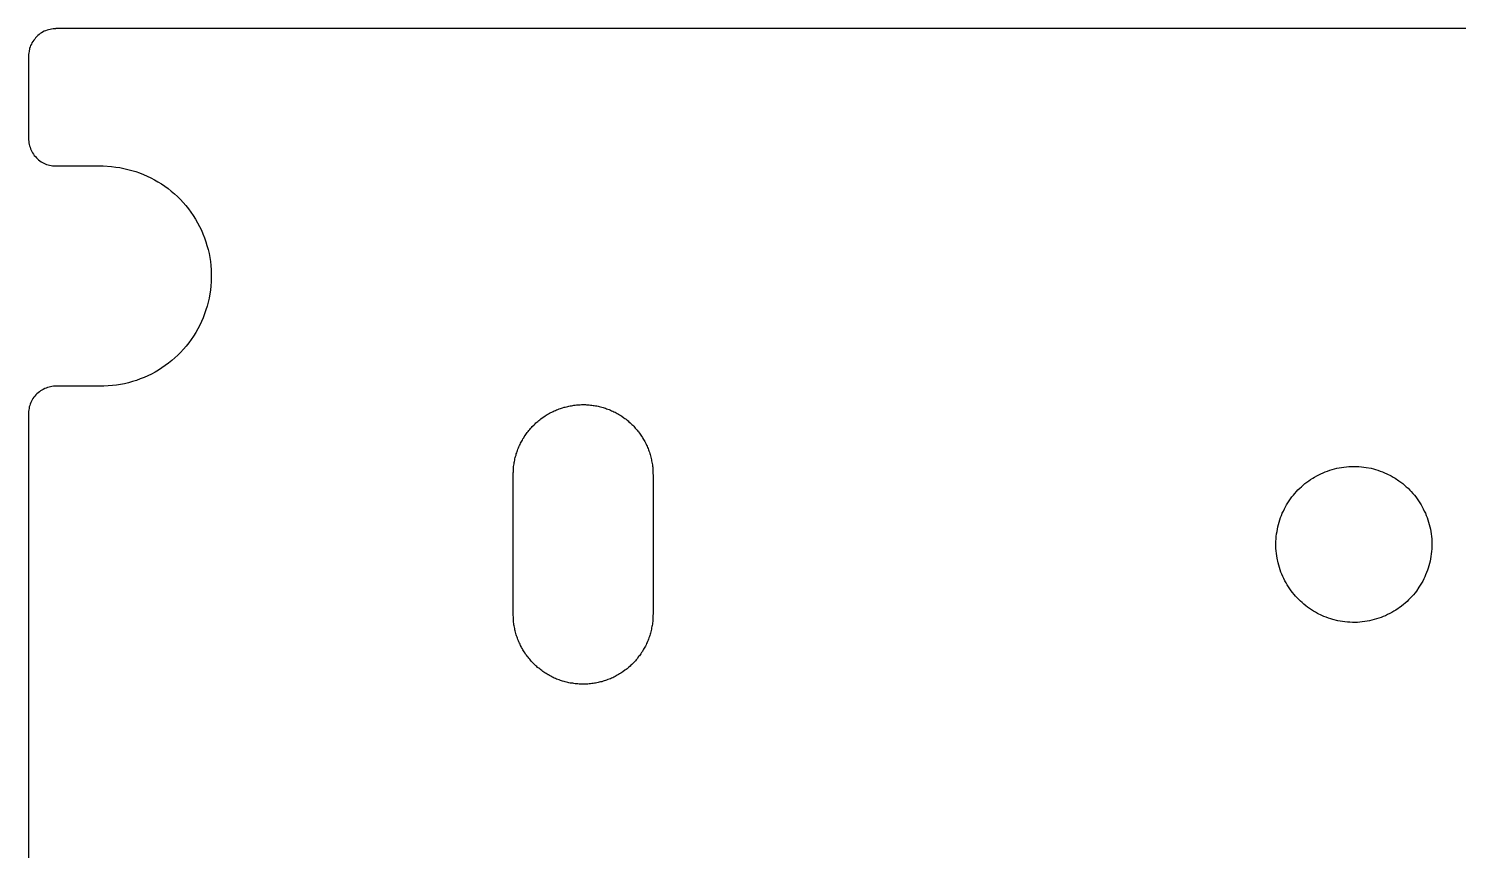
# Model space of a CAD drawing. Extents: x 14 to 158, y 769 to 1204.
# Drawn here: x 14 to 91.9, y 904.1 to 948.9 of the extents above; entities that cross this region are included whole.
import ezdxf

# ---------------------------------------------------------------- set-up
doc = ezdxf.new("R2010")
doc.units = 0

msp = doc.modelspace()

# ---------------------------------------------------------------- linework, layer by layer
at = {"layer": 'Top'}
for p, q in [((14.410129, 948.388247), (14.356536, 948.322072)), ((14.466869, 948.451273), (14.410129, 948.388247)), ((14.533067, 948.508005), (14.466869, 948.451273)), ((14.596118, 948.564737), (14.533067, 948.508005)), ((14.662316, 948.615175), (14.596118, 948.564737)), ((14.734817, 948.662465), (14.662316, 948.615175)), ((14.879824, 948.744424), (14.734817, 948.662465)), ((14.952325, 948.775978), (14.879824, 948.744424)), ((15.034286, 948.798009), (14.952325, 948.775978)), ((15.113098, 948.823187), (15.034286, 948.798009)), ((15.195059, 948.848366), (15.113098, 948.823187)), ((15.273871, 948.864102), (15.195059, 948.848366)), ((15.365288, 948.873544), (15.273871, 948.864102)), ((15.4441, 948.88), (15.365288, 948.873544)), ((15.485081, 948.880558), (15.4441, 948.88)), ((15.5103, 948.89), (15.485081, 948.880558)), ((156.984977, 948.88974), (15.5103, 948.89)), ((14.031855, 947.565445), (14.025561, 947.483486)), ((14.047616, 947.644289), (14.031855, 947.565445)), ((14.079137, 947.808207), (14.047616, 947.644289)), ((14.113814, 947.887051), (14.079137, 947.808207)), ((14.135878, 947.96901), (14.113814, 947.887051)), ((14.176857, 948.041479), (14.135878, 947.96901)), ((14.208379, 948.114028), (14.176857, 948.041479)), ((14.258816, 948.186496), (14.208379, 948.114028)), ((14.306098, 948.259046), (14.258816, 948.186496)), ((14.356536, 948.322072), (14.306098, 948.259046)), ((14.025561, 947.483486), (14.0255, 942.828)), ((14.0255, 942.828), (14.031795, 942.73973)), ((14.031795, 942.73973), (14.041253, 942.657771)), ((14.041253, 942.657771), (14.057013, 942.578927)), ((14.057013, 942.578927), (14.079077, 942.496969)), ((14.079077, 942.496969), (14.104296, 942.418125)), ((14.104296, 942.418125), (14.129514, 942.336166)), ((14.129514, 942.336166), (14.161036, 942.263697)), ((14.161036, 942.263697), (14.202015, 942.181738)), ((14.202015, 942.181738), (14.242995, 942.109189)), ((14.242995, 942.109189), (14.290277, 942.046162)), ((14.290277, 942.046162), (14.337559, 941.973613)), ((14.337559, 941.973613), (14.394299, 941.907439)), ((14.394299, 941.907439), (14.451039, 941.844412)), ((14.451039, 941.844412), (14.517238, 941.78768)), ((14.517238, 941.78768), (14.573978, 941.730948)), ((14.573978, 941.730948), (14.646479, 941.683658)), ((14.646479, 941.683658), (14.70953, 941.63322)), ((14.70953, 941.63322), (14.78203, 941.592225)), ((14.78203, 941.592225), (14.854531, 941.554376)), ((14.854531, 941.554376), (14.936493, 941.519675)), ((14.936493, 941.519675), (15.008994, 941.488122)), ((15.008994, 941.488122), (15.087805, 941.462943)), ((15.087805, 941.462943), (15.169766, 941.440912)), ((15.169766, 941.440912), (15.251727, 941.425176)), ((15.251727, 941.425176), (15.330539, 941.409439)), ((15.330539, 941.409439), (15.418804, 941.399997)), ((15.418804, 941.399997), (18.0983, 941.4)), ((18.0983, 941.4), (18.552237, 941.368446)), ((18.552237, 941.368446), (18.776054, 941.343268)), ((18.776054, 941.343268), (19.003023, 941.311714)), ((19.003023, 941.311714), (19.220535, 941.270719)), ((19.220535, 941.270719), (19.655558, 941.157231)), ((19.655558, 941.157231), (19.866765, 941.094204)), ((19.866765, 941.094204), (20.077972, 941.021735)), ((20.077972, 941.021735), (20.286026, 940.939768)), ((20.286026, 940.939768), (20.487776, 940.851507)), ((20.487776, 940.851507), (20.689526, 940.753779)), ((20.689526, 940.753779), (20.884972, 940.649757)), ((20.884972, 940.649757), (21.077265, 940.536269)), ((21.077265, 940.536269), (21.263253, 940.422789)), ((21.263253, 940.422789), (21.449241, 940.29354)), ((21.449241, 940.29354), (21.625772, 940.164299)), ((21.625772, 940.164299), (21.802303, 940.028747)), ((21.802303, 940.028747), (21.972529, 939.883737)), ((21.972529, 939.883737), (22.133299, 939.729269)), ((22.133299, 939.729269), (22.297221, 939.574809)), ((22.297221, 939.574809), (22.442228, 939.414038)), ((22.442228, 939.414038), (22.593541, 939.243809)), ((22.593541, 939.243809), (22.732244, 939.067278)), ((22.732244, 939.067278), (22.867795, 938.881289)), ((22.867795, 938.881289), (22.997041, 938.6953)), ((22.997041, 938.6953), (23.119983, 938.503008)), ((23.119983, 938.503008), (23.233467, 938.307561)), ((23.233467, 938.307561), (23.337494, 938.105811)), ((23.337494, 938.105811), (23.441522, 937.897758)), ((23.441522, 937.897758), (23.529787, 937.696008)), ((23.529787, 937.696008), (23.611748, 937.4848)), ((23.611748, 937.4848), (23.684249, 937.267289)), ((23.684249, 937.267289), (23.7473, 937.059236)), ((23.7473, 937.059236), (23.80404, 936.841725)), ((23.80404, 936.841725), (23.86078, 936.621059)), ((23.86078, 936.621059), (23.90176, 936.403548)), ((23.90176, 936.403548), (23.933281, 936.186037)), ((23.933281, 936.186037), (23.9585, 935.968526)), ((23.9585, 935.968526), (23.974261, 935.741557)), ((23.9837, 935.3), (23.974242, 935.079334)), ((23.974261, 935.741557), (23.983719, 935.524046)), ((23.983719, 935.524046), (23.9837, 935.3)), ((23.901765, 934.420451), (23.860786, 934.199785)), ((23.933262, 934.63801), (23.901765, 934.420451)), ((23.958481, 934.861823), (23.933262, 934.63801)), ((23.974242, 935.079334), (23.958481, 934.861823)), ((23.690565, 933.55671), (23.618064, 933.339191)), ((23.756763, 933.764763), (23.690565, 933.55671)), ((23.813504, 933.982274), (23.756763, 933.764763)), ((23.860786, 934.199785), (23.813504, 933.982274)), ((23.450987, 932.926241), (23.353264, 932.715033)), ((23.539253, 933.127991), (23.450987, 932.926241)), ((23.618064, 933.339191), (23.539253, 933.127991)), ((23.012812, 932.128691), (22.883565, 931.933252)), ((23.135753, 932.320991), (23.012812, 932.128691)), ((23.249237, 932.513283), (23.135753, 932.320991)), ((23.353264, 932.715033), (23.249237, 932.513283)), ((22.312992, 931.239732), (22.158527, 931.085272)), ((22.464304, 931.409961), (22.312992, 931.239732)), ((22.609312, 931.577034), (22.464304, 931.409961)), ((22.754319, 931.756721), (22.609312, 931.577034)), ((22.883565, 931.933252), (22.754319, 931.756721)), ((21.471316, 930.51469), (21.294785, 930.391752)), ((21.651, 930.650242), (21.471316, 930.51469)), ((21.827531, 930.788949), (21.651, 930.650242)), ((21.997757, 930.933959), (21.827531, 930.788949)), ((22.158527, 931.085272), (21.997757, 930.933959)), ((19.690243, 929.641485), (19.472731, 929.584753)), ((19.898297, 929.707659), (19.690243, 929.641485)), ((20.109504, 929.786503), (19.898297, 929.707659)), ((20.317559, 929.868462), (20.109504, 929.786503)), ((20.519309, 929.956731), (20.317559, 929.868462)), ((20.721059, 930.054451), (20.519309, 929.956731)), ((20.916504, 930.158481), (20.721059, 930.054451)), ((21.102492, 930.271961), (20.916504, 930.158481)), ((21.294785, 930.391752), (21.102492, 930.271961)), ((14.372244, 928.84997), (14.315504, 928.786944)), ((14.428984, 928.916144), (14.372244, 928.84997)), ((14.482577, 928.979171), (14.428984, 928.916144)), ((14.548775, 929.035903), (14.482577, 928.979171)), ((14.611826, 929.083193), (14.548775, 929.035903)), ((14.678024, 929.139926), (14.611826, 929.083193)), ((14.823032, 929.221884), (14.678024, 929.139926)), ((14.904993, 929.26288), (14.823032, 929.221884)), ((14.977494, 929.294434), (14.904993, 929.26288)), ((15.056305, 929.319612), (14.977494, 929.294434)), ((15.138267, 929.341643), (15.056305, 929.319612)), ((15.217078, 929.366822), (15.138267, 929.341643)), ((15.29904, 929.376264), (15.217078, 929.366822)), ((15.381, 929.392), (15.29904, 929.376264)), ((15.469321, 929.392544), (15.381, 929.392)), ((15.5103, 929.399), (15.469321, 929.392544)), ((18.132983, 929.398739), (15.5103, 929.399)), ((18.366257, 929.408181), (18.132983, 929.398739)), ((18.593226, 929.423918), (18.366257, 929.408181)), ((18.810738, 929.455471), (18.593226, 929.423918)), ((19.034555, 929.487025), (18.810738, 929.455471)), ((19.252067, 929.528021), (19.034555, 929.487025)), ((19.472731, 929.584753), (19.252067, 929.528021)), ((14.031803, 928.099791), (14.025508, 928.011522)), ((14.047564, 928.18175), (14.031803, 928.099791)), ((14.063324, 928.260594), (14.047564, 928.18175)), ((14.088543, 928.342553), (14.063324, 928.260594)), ((14.120064, 928.421316), (14.088543, 928.342553)), ((14.154741, 928.503283), (14.120064, 928.421316)), ((14.186263, 928.575752), (14.154741, 928.503283)), ((14.227242, 928.64822), (14.186263, 928.575752)), ((14.265066, 928.72077), (14.227242, 928.64822)), ((14.315504, 928.786944), (14.265066, 928.72077)), ((42.673958, 928.051983), (42.736984, 928.074095)), ((42.736984, 928.074095), (42.803158, 928.108796)), ((42.803158, 928.108796), (42.875627, 928.130827)), ((42.875627, 928.130827), (42.938654, 928.156005)), ((42.938654, 928.156005), (43.004828, 928.181184)), ((43.004828, 928.181184), (43.067854, 928.203215)), ((43.067854, 928.203215), (43.130881, 928.218951)), ((43.130881, 928.218951), (43.206497, 928.24413)), ((43.206497, 928.24413), (43.269524, 928.259866)), ((43.269524, 928.259866), (43.341992, 928.275603)), ((43.341992, 928.275603), (43.408166, 928.294487)), ((43.408166, 928.294487), (43.471193, 928.310223)), ((43.471193, 928.310223), (43.543661, 928.32596)), ((43.543661, 928.32596), (43.609835, 928.332416)), ((43.609835, 928.332416), (43.682304, 928.348152)), ((43.682304, 928.348152), (43.745331, 928.357594)), ((43.745331, 928.357594), (43.817799, 928.367036)), ((43.817799, 928.367036), (43.890268, 928.373492)), ((43.890268, 928.373492), (43.9565, 928.374)), ((43.9565, 928.374), (44.028969, 928.383442)), ((44.028969, 928.383442), (44.092, 928.383)), ((44.092, 928.383), (44.164469, 928.389456)), ((44.164469, 928.389456), (44.3756, 928.39)), ((44.3756, 928.39), (44.438627, 928.383544)), ((44.438627, 928.383544), (44.5111, 928.383)), ((44.5111, 928.383), (44.577274, 928.373558)), ((44.577274, 928.373558), (44.649743, 928.367102)), ((44.649743, 928.367102), (44.722211, 928.35766)), ((44.722211, 928.35766), (44.785238, 928.348218)), ((44.785238, 928.348218), (44.857706, 928.341762)), ((44.857706, 928.341762), (44.92388, 928.326026)), ((44.92388, 928.326026), (44.996349, 928.316584)), ((44.996349, 928.316584), (45.059376, 928.300847)), ((45.059376, 928.300847), (45.12555, 928.285111)), ((45.12555, 928.285111), (45.198018, 928.269374)), ((45.198018, 928.269374), (45.261045, 928.253638)), ((45.261045, 928.253638), (45.333514, 928.22846)), ((45.333514, 928.22846), (45.399688, 928.212723)), ((45.399688, 928.212723), (45.462714, 928.187545)), ((45.462714, 928.187545), (45.528888, 928.165514)), ((45.528888, 928.165514), (45.601357, 928.140335)), ((45.601357, 928.140335), (45.664384, 928.115157)), ((45.664384, 928.115157), (45.730558, 928.093045)), ((45.730558, 928.093045), (45.793584, 928.058344)), ((14.025508, 928.011522), (14.0255, 866.648)), ((41.469946, 927.187977), (41.573976, 927.292007)), ((41.573976, 927.292007), (41.624413, 927.339297)), ((41.624413, 927.339297), (41.671704, 927.389735)), ((41.671704, 927.389735), (41.728436, 927.43073)), ((41.728436, 927.43073), (41.775726, 927.47802)), ((41.775726, 927.47802), (41.832458, 927.525311)), ((41.832458, 927.525311), (41.88919, 927.566306)), ((41.88919, 927.566306), (41.945922, 927.613596)), ((41.945922, 927.613596), (42.172891, 927.777522)), ((42.172891, 927.777522), (42.235918, 927.815371)), ((42.235918, 927.815371), (42.29265, 927.850072)), ((42.29265, 927.850072), (42.358824, 927.891067)), ((42.358824, 927.891067), (42.421851, 927.922621)), ((42.421851, 927.922621), (42.488025, 927.954175)), ((42.488025, 927.954175), (42.544757, 927.985728)), ((42.544757, 927.985728), (42.607784, 928.017282)), ((42.607784, 928.017282), (42.673958, 928.051983)), ((45.793584, 928.058344), (45.859758, 928.036232)), ((45.859758, 928.036232), (45.922785, 928.001531)), ((45.922785, 928.001531), (45.988959, 927.969977)), ((45.988959, 927.969977), (46.051986, 927.938424)), ((46.051986, 927.938424), (46.108718, 927.90687)), ((46.108718, 927.90687), (46.174892, 927.865874)), ((46.174892, 927.865874), (46.237919, 927.834321)), ((46.237919, 927.834321), (46.294651, 927.793325)), ((46.294651, 927.793325), (46.357677, 927.75233)), ((46.357677, 927.75233), (46.471157, 927.670371)), ((46.471157, 927.670371), (46.527889, 927.632522)), ((46.527889, 927.632522), (46.584622, 927.591527)), ((46.584622, 927.591527), (46.641354, 927.541089)), ((46.641354, 927.541089), (46.698086, 927.503241)), ((46.698086, 927.503241), (46.745376, 927.452803)), ((46.745376, 927.452803), (46.802108, 927.405513)), ((46.802108, 927.405513), (46.852546, 927.358223)), ((46.852546, 927.358223), (46.899836, 927.307786)), ((46.899836, 927.307786), (46.956568, 927.260495)), ((40.937044, 926.459869), (40.968598, 926.526043)), ((40.968598, 926.526043), (41.009593, 926.582775)), ((41.009593, 926.582775), (41.041147, 926.639507)), ((41.041147, 926.639507), (41.082143, 926.702534)), ((41.082143, 926.702534), (41.205089, 926.872763)), ((41.205089, 926.872763), (41.242937, 926.920053)), ((41.242937, 926.920053), (41.293374, 926.976785)), ((41.293374, 926.976785), (41.33437, 927.033517)), ((41.33437, 927.033517), (41.38166, 927.083955)), ((41.38166, 927.083955), (41.42895, 927.137539)), ((41.42895, 927.137539), (41.469946, 927.187977)), ((46.956568, 927.260495), (47.003858, 927.210058)), ((47.003858, 927.210058), (47.054296, 927.162768)), ((47.054296, 927.162768), (47.092144, 927.106036)), ((47.092144, 927.106036), (47.142581, 927.058745)), ((47.142581, 927.058745), (47.189872, 927.002013)), ((47.189872, 927.002013), (47.230867, 926.945281)), ((47.230867, 926.945281), (47.271863, 926.897991)), ((47.271863, 926.897991), (47.312858, 926.841259)), ((47.312858, 926.841259), (47.360149, 926.784527)), ((47.360149, 926.784527), (47.391702, 926.727795)), ((47.391702, 926.727795), (47.432698, 926.671063)), ((47.432698, 926.671063), (47.473693, 926.604889)), ((47.473693, 926.604889), (47.505247, 926.551304)), ((47.505247, 926.551304), (47.546243, 926.494572)), ((40.606093, 925.703548), (40.631272, 925.766575)), ((40.631272, 925.766575), (40.647008, 925.832749)), ((40.647008, 925.832749), (40.672187, 925.895776)), ((40.672187, 925.895776), (40.694218, 925.96195)), ((40.694218, 925.96195), (40.728919, 926.024977)), ((40.728919, 926.024977), (40.75095, 926.091151)), ((40.75095, 926.091151), (40.785651, 926.154177)), ((40.785651, 926.154177), (40.807682, 926.220351)), ((40.807682, 926.220351), (40.839236, 926.283378)), ((40.839236, 926.283378), (40.873937, 926.34011)), ((40.873937, 926.34011), (40.90549, 926.403137)), ((40.90549, 926.403137), (40.937044, 926.459869)), ((47.546243, 926.494572), (47.577796, 926.428398)), ((47.577796, 926.428398), (47.60935, 926.371666)), ((47.60935, 926.371666), (47.644051, 926.308639)), ((47.644051, 926.308639), (47.675605, 926.242465)), ((47.675605, 926.242465), (47.707159, 926.185733)), ((47.707159, 926.185733), (47.732337, 926.122706)), ((47.732337, 926.122706), (47.763891, 926.056532)), ((47.763891, 926.056532), (47.789069, 925.993505)), ((47.789069, 925.993505), (47.8111, 925.927331)), ((47.8111, 925.927331), (47.836279, 925.864305)), ((47.836279, 925.864305), (47.861457, 925.798131)), ((47.861457, 925.798131), (47.877194, 925.725662)), ((40.4547, 924.944), (40.461156, 925.016469)), ((40.461156, 925.016469), (40.470598, 925.082643)), ((40.470598, 925.082643), (40.486334, 925.155111)), ((40.486334, 925.155111), (40.49279, 925.22758)), ((40.49279, 925.22758), (40.508527, 925.290606)), ((40.508527, 925.290606), (40.517969, 925.363075)), ((40.517969, 925.363075), (40.533705, 925.429249)), ((40.533705, 925.429249), (40.549442, 925.501798)), ((40.549442, 925.501798), (40.565178, 925.564825)), ((40.565178, 925.564825), (40.590357, 925.630999)), ((40.590357, 925.630999), (40.606093, 925.703548)), ((47.877194, 925.725662), (47.899225, 925.662635)), ((47.899225, 925.662635), (47.918108, 925.596461)), ((47.918108, 925.596461), (47.94014, 925.523993)), ((47.94014, 925.523993), (47.955876, 925.460966)), ((47.955876, 925.460966), (47.971613, 925.388417)), ((47.971613, 925.388417), (47.981054, 925.322243)), ((47.981054, 925.322243), (47.996791, 925.249774)), ((47.996791, 925.249774), (48.012527, 925.186747)), ((48.012527, 925.186747), (48.021969, 925.114279)), ((48.021969, 925.114279), (48.028425, 925.04173)), ((48.028425, 925.04173), (48.037867, 924.975556)), ((48.037867, 924.975556), (48.047309, 924.903087)), ((85.444962, 924.944501), (85.580514, 924.96968)), ((85.580514, 924.96968), (85.709755, 924.985416)), ((85.709755, 924.985416), (85.848462, 925.001153)), ((85.848462, 925.001153), (85.977703, 925.010595)), ((85.977703, 925.010595), (86.113255, 925.017051)), ((86.113255, 925.017051), (86.252, 925.017)), ((86.252, 925.017), (86.3876, 925.017)), ((86.3876, 925.017), (86.526299, 925.010544)), ((86.526299, 925.010544), (86.661851, 925.001102)), ((86.661851, 925.001102), (86.7911, 924.985366)), ((86.7911, 924.985366), (86.929799, 924.969629)), ((86.929799, 924.969629), (87.188289, 924.919192)), ((40.4358, 924.664), (40.4453, 924.727)), ((40.4358, 916.956), (40.4358, 924.664)), ((40.4453, 924.799), (40.454742, 924.871549)), ((40.4453, 924.727), (40.4453, 924.799)), ((40.454742, 924.871549), (40.4547, 924.944)), ((48.047309, 924.903087), (48.0474, 924.831)), ((48.0474, 924.831), (48.053856, 924.758451)), ((48.053856, 924.758451), (48.0538, 924.623)), ((48.0538, 924.623), (48.063242, 924.582004)), ((48.063242, 924.582004), (48.0633, 916.956)), ((83.692259, 924.16276), (83.789986, 924.235229)), ((83.789986, 924.235229), (83.894008, 924.307778)), ((83.894008, 924.307778), (84.007496, 924.380247)), ((84.007496, 924.380247), (84.111518, 924.443274)), ((84.111518, 924.443274), (84.225006, 924.509448)), ((84.225006, 924.509448), (84.338486, 924.56618)), ((84.338486, 924.56618), (84.458277, 924.622912)), ((84.458277, 924.622912), (84.571765, 924.679644)), ((84.571765, 924.679644), (84.691548, 924.726934)), ((84.691548, 924.726934), (84.814494, 924.76793)), ((84.814494, 924.76793), (84.934285, 924.81522)), ((84.934285, 924.81522), (85.063526, 924.846774)), ((85.063526, 924.846774), (85.192775, 924.887769)), ((85.192775, 924.887769), (85.315713, 924.919323)), ((85.315713, 924.919323), (85.444962, 924.944501)), ((87.188289, 924.919192), (87.314383, 924.887638)), ((87.314383, 924.887638), (87.437329, 924.846642)), ((87.437329, 924.846642), (87.56657, 924.815089)), ((87.56657, 924.815089), (87.686361, 924.767798)), ((87.686361, 924.767798), (87.809307, 924.726803)), ((87.809307, 924.726803), (87.92909, 924.679513)), ((87.92909, 924.679513), (88.048881, 924.622781)), ((88.048881, 924.622781), (88.27585, 924.509301)), ((88.27585, 924.509301), (88.389338, 924.443127)), ((88.389338, 924.443127), (88.502818, 924.3801)), ((88.502818, 924.3801), (88.710871, 924.23509)), ((88.710871, 924.23509), (88.818057, 924.162621)), ((82.875769, 923.355696), (82.957736, 923.453416)), ((82.957736, 923.453416), (83.039695, 923.547988)), ((83.039695, 923.547988), (83.118538, 923.645716)), ((83.118538, 923.645716), (83.2068, 923.743435)), ((83.2068, 923.743435), (83.30452, 923.831697)), ((83.30452, 923.831697), (83.392789, 923.910541)), ((83.392789, 923.910541), (83.490509, 924.001958)), ((83.490509, 924.001958), (83.588237, 924.080802)), ((83.588237, 924.080802), (83.692259, 924.16276)), ((88.818057, 924.162621), (88.912621, 924.080662)), ((88.912621, 924.080662), (89.010349, 924.001818)), ((89.010349, 924.001818), (89.108069, 923.910401)), ((89.108069, 923.910401), (89.205788, 923.831558)), ((89.205788, 923.831558), (89.294058, 923.733838)), ((89.294058, 923.733838), (89.38232, 923.645576)), ((89.38232, 923.645576), (89.461163, 923.547849)), ((89.461163, 923.547849), (89.55258, 923.453276)), ((89.55258, 923.453276), (89.625049, 923.355557)), ((82.409323, 922.589677), (82.466055, 922.70001)), ((82.466055, 922.70001), (82.529081, 922.813498)), ((82.529081, 922.813498), (82.585814, 922.926978)), ((82.585814, 922.926978), (82.658282, 923.040466)), ((82.658282, 923.040466), (82.724456, 923.144488)), ((82.724456, 923.144488), (82.796925, 923.251666)), ((82.796925, 923.251666), (82.875769, 923.355696)), ((89.625049, 923.355557), (89.703893, 923.251527)), ((89.703893, 923.251527), (89.776361, 923.144349)), ((89.776361, 923.144349), (89.84883, 923.040327)), ((89.84883, 923.040327), (89.915004, 922.926839)), ((89.915004, 922.926839), (89.978031, 922.813359)), ((89.978031, 922.813359), (90.034763, 922.699871)), ((90.034763, 922.699871), (90.091495, 922.589538)), ((82.109764, 921.732241), (82.144465, 921.855187)), ((82.144465, 921.855187), (82.176019, 921.984428)), ((82.176019, 921.984428), (82.217015, 922.104219)), ((82.217015, 922.104219), (82.254863, 922.233468)), ((82.254863, 922.233468), (82.3053, 922.353251)), ((82.3053, 922.353251), (82.352591, 922.466739)), ((82.352591, 922.466739), (82.409323, 922.589677)), ((90.091495, 922.589538), (90.148227, 922.4666)), ((90.148227, 922.4666), (90.195517, 922.353112)), ((90.195517, 922.353112), (90.245955, 922.233329)), ((90.245955, 922.233329), (90.28695, 922.10408)), ((90.28695, 922.10408), (90.324799, 921.984289)), ((90.324799, 921.984289), (90.3595, 921.855048)), ((90.3595, 921.855048), (90.422526, 921.59655)), ((82.005742, 920.934699), (82.015184, 921.070251)), ((82.015184, 921.070251), (82.02164, 921.1995)), ((82.02164, 921.1995), (82.037376, 921.338199)), ((82.037376, 921.338199), (82.062555, 921.467448)), ((82.062555, 921.467448), (82.087733, 921.603)), ((82.087733, 921.603), (82.109764, 921.732241)), ((90.422526, 921.59655), (90.447705, 921.467309)), ((90.447705, 921.467309), (90.463441, 921.33806)), ((90.463441, 921.33806), (90.479178, 921.199361)), ((90.479178, 921.199361), (90.494914, 921.070112)), ((90.494914, 921.070112), (90.4949, 920.935)), ((81.9963, 920.796), (82.005742, 920.934699)), ((81.996358, 920.754469), (81.9963, 920.796)), ((82.0058, 920.682), (81.996358, 920.754469)), ((82.005806, 920.546718), (82.0058, 920.682)), ((82.015247, 920.417477), (82.005806, 920.546718)), ((82.030984, 920.27877), (82.015247, 920.417477)), ((82.04672, 920.149521), (82.030984, 920.27877)), ((90.488402, 920.385741), (90.469518, 920.2565)), ((90.494858, 920.521293), (90.488402, 920.385741)), ((90.5043, 920.66), (90.494858, 920.521293)), ((90.4949, 920.935), (90.504342, 920.796301)), ((90.504342, 920.796301), (90.5043, 920.66)), ((82.068752, 920.013977), (82.04672, 920.149521)), ((82.119189, 919.755479), (82.068752, 920.013977)), ((82.160185, 919.635696), (82.119189, 919.755479)), ((82.191738, 919.506447), (82.160185, 919.635696)), ((82.232734, 919.383509), (82.191738, 919.506447)), ((90.340318, 919.600813), (90.302469, 919.481022)), ((90.375019, 919.730054), (90.340318, 919.600813)), ((90.406572, 919.859303), (90.375019, 919.730054)), ((90.431751, 919.988552), (90.406572, 919.859303)), ((90.453782, 920.117793), (90.431751, 919.988552)), ((90.469518, 920.2565), (90.453782, 920.117793)), ((82.280024, 919.25426), (82.232734, 919.383509)), ((82.327314, 919.140772), (82.280024, 919.25426)), ((82.377752, 919.020989), (82.327314, 919.140772)), ((82.434484, 918.901198), (82.377752, 919.020989)), ((82.491216, 918.78771), (82.434484, 918.901198)), ((82.554243, 918.67423), (82.491216, 918.78771)), ((90.002992, 918.762285), (89.936818, 918.648805)), ((90.059724, 918.885231), (90.002992, 918.762285)), ((90.116456, 918.995564), (90.059724, 918.885231)), ((90.163746, 919.118502), (90.116456, 918.995564)), ((90.214183, 919.23199), (90.163746, 919.118502)), ((90.261474, 919.361231), (90.214183, 919.23199)), ((90.302469, 919.481022), (90.261474, 919.361231)), ((82.620417, 918.560742), (82.554243, 918.67423)), ((82.683444, 918.45672), (82.620417, 918.560742)), ((82.755912, 918.35269), (82.683444, 918.45672)), ((82.828381, 918.245512), (82.755912, 918.35269)), ((82.91034, 918.141482), (82.828381, 918.245512)), ((82.989184, 918.043762), (82.91034, 918.141482)), ((83.071142, 917.94919), (82.989184, 918.043762)), ((83.159412, 917.857773), (83.071142, 917.94919)), ((89.495582, 918.027795), (89.413623, 917.930067)), ((89.583844, 918.125514), (89.495582, 918.027795)), ((89.656312, 918.223242), (89.583844, 918.125514)), ((89.801322, 918.431295), (89.656312, 918.223242)), ((89.873791, 918.544775), (89.801322, 918.431295)), ((89.936818, 918.648805), (89.873791, 918.544775)), ((83.247674, 917.763201), (83.159412, 917.857773)), ((83.335943, 917.674939), (83.247674, 917.763201)), ((83.433663, 917.59298), (83.335943, 917.674939)), ((83.531383, 917.50471), (83.433663, 917.59298)), ((83.62911, 917.422751), (83.531383, 917.50471)), ((83.733132, 917.350202), (83.62911, 917.422751)), ((83.83086, 917.271439), (83.733132, 917.350202)), ((83.941193, 917.205265), (83.83086, 917.271439)), ((84.048371, 917.132716), (83.941193, 917.205265)), ((88.543572, 917.189241), (88.436394, 917.123067)), ((88.855655, 917.406752), (88.543572, 917.189241)), ((88.953375, 917.488711), (88.855655, 917.406752)), ((89.051103, 917.567554), (88.953375, 917.488711)), ((89.148822, 917.655816), (89.051103, 917.567554)), ((89.237092, 917.747233), (89.148822, 917.655816)), ((89.325353, 917.835503), (89.237092, 917.747233)), ((89.413623, 917.930067), (89.325353, 917.835503)), ((40.435758, 916.889469), (40.4358, 916.956)), ((40.4452, 916.817), (40.435758, 916.889469)), ((40.445258, 916.744469), (40.4452, 916.817)), ((40.4547, 916.672), (40.445258, 916.744469)), ((40.454651, 916.600472), (40.4547, 916.672)), ((40.461107, 916.537445), (40.454651, 916.600472)), ((40.470549, 916.464977), (40.461107, 916.537445)), ((40.477005, 916.392427), (40.470549, 916.464977)), ((40.492741, 916.326253), (40.477005, 916.392427)), ((48.02206, 916.424036), (48.012618, 916.351487)), ((48.028516, 916.496505), (48.02206, 916.424036)), ((48.037958, 916.559531), (48.028516, 916.496505)), ((48.0474, 916.632), (48.037958, 916.559531)), ((48.0538, 916.777), (48.047344, 916.704451)), ((48.047344, 916.704451), (48.0474, 916.632)), ((48.053858, 916.915004), (48.0538, 916.777)), ((48.0633, 916.956), (48.053858, 916.915004)), ((84.161851, 917.069689), (84.048371, 917.132716)), ((84.272184, 917.003515), (84.161851, 917.069689)), ((84.499153, 916.890027), (84.272184, 917.003515)), ((84.618944, 916.842737), (84.499153, 916.890027)), ((84.741882, 916.795447), (84.618944, 916.842737)), ((84.861673, 916.754451), (84.741882, 916.795447)), ((84.990922, 916.713455), (84.861673, 916.754451)), ((85.11386, 916.67246), (84.990922, 916.713455)), ((85.37235, 916.609433), (85.11386, 916.67246)), ((85.498444, 916.584255), (85.37235, 916.609433)), ((85.627693, 916.559076), (85.498444, 916.584255)), ((85.7664, 916.54334), (85.627693, 916.559076)), ((85.895641, 916.536884), (85.7664, 916.54334)), ((86.031193, 916.527442), (85.895641, 916.536884)), ((86.1699, 916.518), (86.031193, 916.527442)), ((86.444115, 916.517897), (86.1699, 916.518)), ((86.582814, 916.527339), (86.444115, 916.517897)), ((86.708908, 916.543076), (86.582814, 916.527339)), ((86.847615, 916.558812), (86.708908, 916.543076)), ((87.106105, 916.60925), (86.847615, 916.558812)), ((87.235354, 916.631281), (87.106105, 916.60925)), ((87.364595, 916.665982), (87.235354, 916.631281)), ((87.493844, 916.70383), (87.364595, 916.665982)), ((87.613635, 916.744826), (87.493844, 916.70383)), ((87.736573, 916.785821), (87.613635, 916.744826)), ((87.856364, 916.833112), (87.736573, 916.785821)), ((87.976155, 916.883549), (87.856364, 916.833112)), ((88.089635, 916.940281), (87.976155, 916.883549)), ((88.212581, 916.997013), (88.089635, 916.940281)), ((88.322906, 917.06004), (88.212581, 916.997013)), ((88.436394, 917.123067), (88.322906, 917.06004)), ((40.502183, 916.253785), (40.492741, 916.326253)), ((40.517919, 916.181316), (40.502183, 916.253785)), ((40.533656, 916.115142), (40.517919, 916.181316)), ((40.549392, 916.052115), (40.533656, 916.115142)), ((40.565129, 915.979647), (40.549392, 916.052115)), ((40.584013, 915.913473), (40.565129, 915.979647)), ((40.606044, 915.841004), (40.584013, 915.913473)), ((40.62178, 915.777978), (40.606044, 915.841004)), ((40.646959, 915.711804), (40.62178, 915.777978)), ((40.672137, 915.648777), (40.646959, 915.711804)), ((40.694168, 915.58575), (40.672137, 915.648777)), ((47.811191, 915.607756), (47.78916, 915.544729)), ((47.836369, 915.680224), (47.811191, 915.607756)), ((47.861548, 915.746398), (47.836369, 915.680224)), ((47.877284, 915.809425), (47.861548, 915.746398)), ((47.899316, 915.875599), (47.877284, 915.809425)), ((47.918199, 915.938626), (47.899316, 915.875599)), ((47.94023, 916.011175), (47.918199, 915.938626)), ((47.955967, 916.077349), (47.94023, 916.011175)), ((47.971703, 916.149817), (47.955967, 916.077349)), ((47.981145, 916.212844), (47.971703, 916.149817)), ((47.996882, 916.285313), (47.981145, 916.212844)), ((48.012618, 916.351487), (47.996882, 916.285313)), ((40.719347, 915.519576), (40.694168, 915.58575)), ((40.7509, 915.456549), (40.719347, 915.519576)), ((40.776079, 915.390375), (40.7509, 915.456549)), ((40.807632, 915.327349), (40.776079, 915.390375)), ((40.832811, 915.261175), (40.807632, 915.327349)), ((40.864365, 915.204443), (40.832811, 915.261175)), ((40.895918, 915.141416), (40.864365, 915.204443)), ((40.936914, 915.084684), (40.895918, 915.141416)), ((40.968468, 915.01851), (40.936914, 915.084684)), ((41.003169, 914.961778), (40.968468, 915.01851)), ((41.041017, 914.905046), (41.003169, 914.961778)), ((41.082012, 914.842019), (41.041017, 914.905046)), ((41.113566, 914.785287), (41.082012, 914.842019)), ((47.432789, 914.873466), (47.391793, 914.81044)), ((47.473784, 914.930198), (47.432789, 914.873466)), ((47.505338, 914.98693), (47.473784, 914.930198)), ((47.546334, 915.053104), (47.505338, 914.98693)), ((47.577887, 915.106689), (47.546334, 915.053104)), ((47.609441, 915.172863), (47.577887, 915.106689)), ((47.644142, 915.229595), (47.609441, 915.172863)), ((47.675696, 915.292622), (47.644142, 915.229595)), ((47.707249, 915.358796), (47.675696, 915.292622)), ((47.732428, 915.415528), (47.707249, 915.358796)), ((47.763982, 915.478555), (47.732428, 915.415528)), ((47.78916, 915.544729), (47.763982, 915.478555)), ((41.154562, 914.728555), (41.113566, 914.785287)), ((41.204999, 914.671823), (41.154562, 914.728555)), ((41.242848, 914.61509), (41.204999, 914.671823)), ((41.283843, 914.5678), (41.242848, 914.61509)), ((41.334281, 914.511068), (41.283843, 914.5678)), ((41.372129, 914.454336), (41.334281, 914.511068)), ((41.422567, 914.407046), (41.372129, 914.454336)), ((41.469857, 914.356608), (41.422567, 914.407046)), ((41.517147, 914.299876), (41.469857, 914.356608)), ((41.567584, 914.252586), (41.517147, 914.299876)), ((41.665304, 914.154866), (41.567584, 914.252586)), ((41.718889, 914.107576), (41.665304, 914.154866)), ((41.769326, 914.066581), (41.718889, 914.107576)), ((41.826058, 914.01929), (41.769326, 914.066581)), ((46.698209, 914.044419), (46.641477, 913.993982)), ((46.745499, 914.082268), (46.698209, 914.044419)), ((46.802231, 914.132705), (46.745499, 914.082268)), ((46.852669, 914.179995), (46.802231, 914.132705)), ((46.899959, 914.227286), (46.852669, 914.179995)), ((46.956691, 914.277723), (46.899959, 914.227286)), ((47.054419, 914.375443), (46.956691, 914.277723)), ((47.092267, 914.429028), (47.054419, 914.375443)), ((47.142705, 914.479465), (47.092267, 914.429028)), ((47.189995, 914.536197), (47.142705, 914.479465)), ((47.271954, 914.649685), (47.189995, 914.536197)), ((47.312949, 914.696975), (47.271954, 914.649685)), ((47.360239, 914.753707), (47.312949, 914.696975)), ((47.391793, 914.81044), (47.360239, 914.753707)), ((41.882791, 913.978295), (41.826058, 914.01929)), ((41.939523, 913.931005), (41.882791, 913.978295)), ((41.996255, 913.890009), (41.939523, 913.931005)), ((42.04984, 913.849013), (41.996255, 913.890009)), ((42.106572, 913.808018), (42.04984, 913.849013)), ((42.163304, 913.77017), (42.106572, 913.808018)), ((42.229478, 913.729174), (42.163304, 913.77017)), ((42.28621, 913.694473), (42.229478, 913.729174)), ((42.317763, 913.672442), (42.28621, 913.694473)), ((42.3335, 913.663), (42.317763, 913.672442)), ((42.342944, 913.662456), (42.3335, 913.663)), ((42.3494, 913.656), (42.342944, 913.662456)), ((42.358856, 913.655786), (42.3494, 913.656)), ((42.421883, 913.61479), (42.358856, 913.655786)), ((42.488057, 913.583236), (42.421883, 913.61479)), ((42.544789, 913.548535), (42.488057, 913.583236)), ((42.607816, 913.516982), (42.544789, 913.548535)), ((42.67399, 913.485428), (42.607816, 913.516982)), ((42.737016, 913.46025), (42.67399, 913.485428)), ((42.80319, 913.428696), (42.737016, 913.46025)), ((42.875659, 913.403518), (42.80319, 913.428696)), ((42.938686, 913.381486), (42.875659, 913.403518)), ((43.00486, 913.356308), (42.938686, 913.381486)), ((43.067886, 913.33113), (43.00486, 913.356308)), ((43.130913, 913.315393), (43.067886, 913.33113)), ((43.206529, 913.290215), (43.130913, 913.315393)), ((43.269556, 913.274478), (43.206529, 913.290215)), ((43.342024, 913.258742), (43.269556, 913.274478)), ((45.198142, 913.268925), (45.125673, 913.253188)), ((45.261168, 913.284661), (45.198142, 913.268925)), ((45.333637, 913.30984), (45.261168, 913.284661)), ((45.399811, 913.325576), (45.333637, 913.30984)), ((45.462838, 913.347688), (45.399811, 913.325576)), ((45.529012, 913.372866), (45.462838, 913.347688)), ((45.60148, 913.398045), (45.529012, 913.372866)), ((45.664507, 913.420076), (45.60148, 913.398045)), ((45.730681, 913.445254), (45.664507, 913.420076)), ((45.793708, 913.476808), (45.730681, 913.445254)), ((45.859882, 913.501986), (45.793708, 913.476808)), ((45.922908, 913.53354), (45.859882, 913.501986)), ((45.989082, 913.568241), (45.922908, 913.53354)), ((46.052109, 913.599795), (45.989082, 913.568241)), ((46.108841, 913.64079), (46.052109, 913.599795)), ((46.175015, 913.672344), (46.108841, 913.64079)), ((46.238042, 913.71334), (46.175015, 913.672344)), ((46.294774, 913.744893), (46.238042, 913.71334)), ((46.357801, 913.785889), (46.294774, 913.744893)), ((46.414533, 913.823737), (46.357801, 913.785889)), ((46.528013, 913.905696), (46.414533, 913.823737)), ((46.584745, 913.952986), (46.528013, 913.905696)), ((46.641477, 913.993982), (46.584745, 913.952986)), ((43.408198, 913.243005), (43.342024, 913.258742)), ((43.471225, 913.227269), (43.408198, 913.243005)), ((43.543694, 913.211532), (43.471225, 913.227269)), ((43.609868, 913.20209), (43.543694, 913.211532)), ((43.682336, 913.195634), (43.609868, 913.20209)), ((43.745363, 913.179898), (43.682336, 913.195634)), ((43.817831, 913.170456), (43.745363, 913.179898)), ((43.8903, 913.164), (43.817831, 913.170456)), ((43.956531, 913.164442), (43.8903, 913.164)), ((44.029, 913.155), (43.956531, 913.164442)), ((44.092031, 913.154442), (44.029, 913.155)), ((44.1645, 913.145), (44.092031, 913.154442)), ((44.303131, 913.145558), (44.1645, 913.145)), ((44.3756, 913.155), (44.303131, 913.145558)), ((44.511223, 913.155138), (44.3756, 913.155)), ((44.577397, 913.16458), (44.511223, 913.155138)), ((44.649866, 913.171036), (44.577397, 913.16458)), ((44.722334, 913.180478), (44.649866, 913.171036)), ((44.785361, 913.186934), (44.722334, 913.180478)), ((44.85783, 913.196375), (44.785361, 913.186934)), ((44.924004, 913.212112), (44.85783, 913.196375)), ((44.996472, 913.218568), (44.924004, 913.212112)), ((45.059499, 913.237452), (44.996472, 913.218568)), ((45.125673, 913.253188), (45.059499, 913.237452))]:
    msp.add_line(p, q, dxfattribs=at)

doc.saveas('drawing.dxf')
